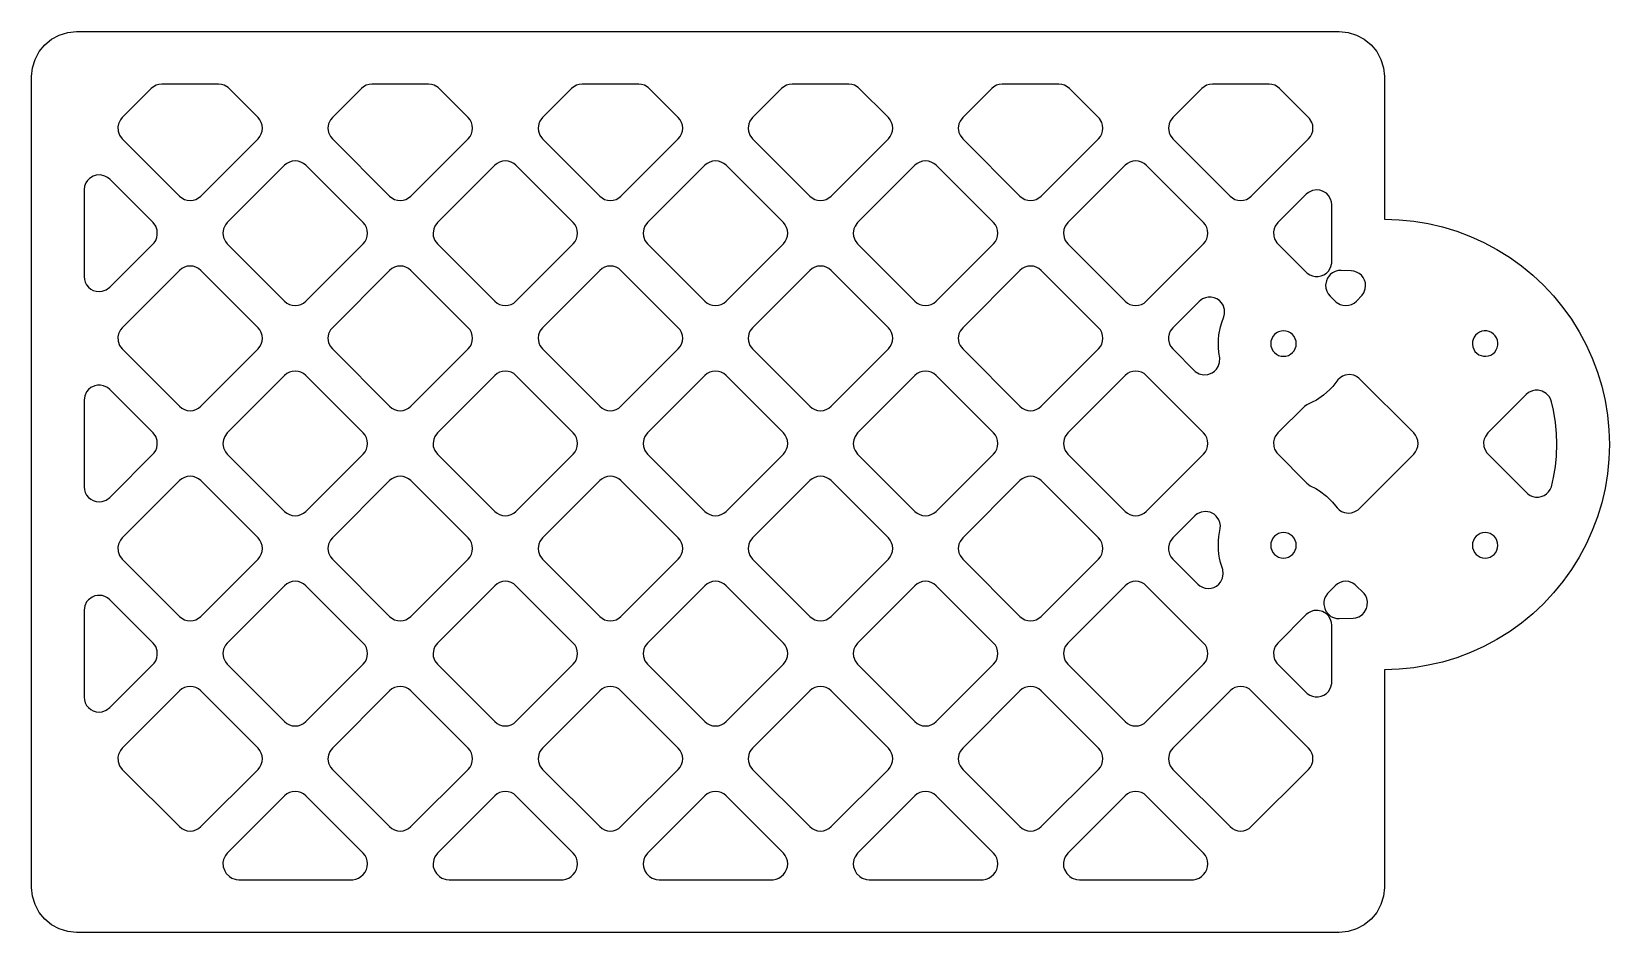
# Model space of a CAD drawing. Header units: millimetres. Extents: x 0 to 210, y 0 to 120.
import ezdxf

# ---------------------------------------------------------------- set-up
doc = ezdxf.new("R2010")
doc.units = ezdxf.units.MM
doc.layers.add('CUT', color=1, linetype='Continuous')

msp = doc.modelspace()

# ---------------------------------------------------------------- linework, layer by layer
at = {"layer": 'CUT'}
for points in [[(0, 6), (0, 114), (0.12, 115.17), (0.46, 116.3), (1.01, 117.33), (1.76, 118.24), (2.67, 118.99), (3.7, 119.54), (4.83, 119.88), (6, 120), (174.28, 120), (175.45, 119.88), (176.57, 119.54), (177.61, 118.99), (178.52, 118.24), (179.27, 117.33), (179.82, 116.3), (180.16, 115.17), (180.28, 114), (180.28, 95), (182.24, 94.94), (184.19, 94.74), (186.13, 94.42), (188.04, 93.98), (189.92, 93.41), (191.76, 92.72), (193.55, 91.91), (195.28, 90.98), (196.94, 89.94), (198.54, 88.8), (200.06, 87.56), (201.49, 86.21), (202.83, 84.78), (204.08, 83.26), (205.22, 81.67), (206.26, 80), (207.18, 78.27), (207.99, 76.48), (208.68, 74.64), (209.25, 72.76), (209.7, 70.85), (210.02, 68.92), (210.21, 66.96), (210.28, 65), (210.21, 63.04), (210.02, 61.08), (209.7, 59.15), (209.25, 57.24), (208.68, 55.36), (207.99, 53.52), (207.18, 51.73), (206.26, 50), (205.22, 48.33), (204.08, 46.74), (202.83, 45.22), (201.49, 43.79), (200.06, 42.44), (198.54, 41.2), (196.94, 40.06), (195.28, 39.02), (193.55, 38.09), (191.76, 37.28), (189.92, 36.59), (188.04, 36.02), (186.13, 35.58), (184.19, 35.26), (182.24, 35.06), (180.28, 35), (180.28, 6), (180.16, 4.83), (179.82, 3.7), (179.27, 2.67), (178.52, 1.76), (177.61, 1.01), (176.57, 0.46), (175.45, 0.12), (174.28, 0), (6, 0), (4.83, 0.12), (3.7, 0.46), (2.67, 1.01), (1.76, 1.76), (1.01, 2.67), (0.46, 3.7), (0.12, 4.83), (0, 6)], [(11.59, 107.72), (11.51, 107.33), (11.54, 106.75), (11.74, 106.19), (12.09, 105.72), (19.72, 98.09), (20.03, 97.84), (20.37, 97.65), (20.75, 97.54), (21.14, 97.5), (21.53, 97.54), (21.9, 97.65), (22.25, 97.84), (22.55, 98.09), (30.19, 105.72), (30.44, 106.03), (30.62, 106.37), (30.73, 106.75), (30.77, 107.14), (30.73, 107.53), (30.62, 107.9), (30.44, 108.25), (30.19, 108.55), (26.18, 112.55), (25.67, 112.85), (25.3, 112.96), (24.91, 113), (17.36, 113), (16.97, 112.96), (16.6, 112.85), (16.25, 112.66), (15.95, 112.41), (12.09, 108.55), (11.84, 108.25), (11.59, 107.72)], [(39.59, 107.72), (39.5, 107.14), (39.59, 106.56), (39.84, 106.03), (40.09, 105.72), (47.72, 98.09), (48.03, 97.84), (48.37, 97.65), (48.75, 97.54), (49.14, 97.5), (49.53, 97.54), (49.9, 97.65), (50.25, 97.84), (50.55, 98.09), (58.19, 105.72), (58.44, 106.03), (58.62, 106.37), (58.73, 106.75), (58.77, 107.14), (58.73, 107.53), (58.62, 107.9), (58.44, 108.25), (58.19, 108.55), (54.18, 112.55), (53.67, 112.85), (53.3, 112.96), (52.91, 113), (45.36, 113), (44.97, 112.96), (44.6, 112.85), (44.25, 112.66), (43.95, 112.41), (40.09, 108.55), (39.84, 108.25), (39.59, 107.72)], [(67.59, 107.72), (67.5, 107.14), (67.54, 106.75), (67.74, 106.19), (68.09, 105.72), (75.72, 98.09), (76.03, 97.84), (76.37, 97.65), (76.75, 97.54), (77.14, 97.5), (77.53, 97.54), (77.9, 97.65), (78.25, 97.84), (78.55, 98.09), (86.19, 105.72), (86.44, 106.03), (86.62, 106.37), (86.73, 106.75), (86.77, 107.14), (86.73, 107.53), (86.62, 107.9), (86.44, 108.25), (86.19, 108.55), (82.18, 112.55), (81.67, 112.85), (81.3, 112.96), (80.91, 113), (73.36, 113), (72.97, 112.96), (72.6, 112.85), (72.25, 112.66), (71.95, 112.41), (68.09, 108.55), (67.74, 108.08), (67.59, 107.72)], [(95.59, 107.72), (95.5, 107.14), (95.54, 106.75), (95.74, 106.19), (96.09, 105.72), (103.72, 98.09), (104.03, 97.84), (104.37, 97.65), (104.75, 97.54), (105.14, 97.5), (105.53, 97.54), (105.9, 97.65), (106.25, 97.84), (106.55, 98.09), (114.19, 105.72), (114.44, 106.03), (114.62, 106.37), (114.73, 106.75), (114.77, 107.14), (114.73, 107.53), (114.62, 107.9), (114.44, 108.25), (114.19, 108.55), (110.18, 112.55), (109.67, 112.85), (109.3, 112.96), (108.91, 113), (101.36, 113), (100.97, 112.96), (100.6, 112.85), (100.25, 112.66), (99.95, 112.41), (96.09, 108.55), (95.74, 108.08), (95.59, 107.72)], [(123.59, 107.72), (123.5, 107.14), (123.59, 106.56), (123.74, 106.19), (124.09, 105.72), (131.72, 98.09), (132.03, 97.84), (132.37, 97.65), (132.75, 97.54), (133.14, 97.5), (133.53, 97.54), (133.9, 97.65), (134.25, 97.84), (134.55, 98.09), (142.19, 105.72), (142.44, 106.03), (142.62, 106.37), (142.73, 106.75), (142.77, 107.14), (142.73, 107.53), (142.62, 107.9), (142.32, 108.41), (138.32, 112.41), (138.02, 112.66), (137.67, 112.85), (137.3, 112.96), (136.91, 113), (129.36, 113), (128.97, 112.96), (128.6, 112.85), (128.25, 112.66), (127.95, 112.41), (124.09, 108.55), (123.74, 108.08), (123.59, 107.72)], [(151.59, 107.72), (151.5, 107.14), (151.59, 106.56), (151.74, 106.19), (152.09, 105.72), (159.72, 98.09), (160.03, 97.84), (160.37, 97.65), (160.75, 97.54), (161.14, 97.5), (161.53, 97.54), (161.9, 97.65), (162.25, 97.84), (162.55, 98.09), (170.19, 105.72), (170.44, 106.03), (170.62, 106.37), (170.73, 106.75), (170.77, 107.14), (170.73, 107.53), (170.62, 107.9), (170.32, 108.41), (166.32, 112.41), (166.02, 112.66), (165.67, 112.85), (165.3, 112.96), (164.91, 113), (157.36, 113), (156.97, 112.96), (156.6, 112.85), (156.25, 112.66), (155.95, 112.41), (152.09, 108.55), (151.74, 108.08), (151.59, 107.72)], [(25.59, 93.72), (25.5, 93.14), (25.59, 92.56), (25.84, 92.03), (26.09, 91.72), (33.72, 84.09), (34.03, 83.84), (34.37, 83.65), (34.75, 83.54), (35.14, 83.5), (35.53, 83.54), (35.9, 83.65), (36.25, 83.84), (36.55, 84.09), (44.19, 91.72), (44.44, 92.03), (44.62, 92.37), (44.73, 92.75), (44.77, 93.14), (44.73, 93.53), (44.62, 93.9), (44.44, 94.25), (44.19, 94.55), (36.55, 102.19), (36.25, 102.44), (35.9, 102.62), (35.53, 102.73), (35.14, 102.77), (34.75, 102.73), (34.37, 102.62), (34.03, 102.44), (33.72, 102.19), (26.09, 94.55), (25.84, 94.25), (25.59, 93.72)], [(53.59, 93.72), (53.5, 93.14), (53.54, 92.75), (53.74, 92.19), (54.09, 91.72), (61.72, 84.09), (62.03, 83.84), (62.37, 83.65), (62.75, 83.54), (63.14, 83.5), (63.53, 83.54), (63.9, 83.65), (64.25, 83.84), (64.55, 84.09), (72.19, 91.72), (72.44, 92.03), (72.62, 92.37), (72.73, 92.75), (72.77, 93.14), (72.73, 93.53), (72.62, 93.9), (72.44, 94.25), (72.19, 94.55), (64.55, 102.19), (64.25, 102.44), (63.9, 102.62), (63.53, 102.73), (63.14, 102.77), (62.75, 102.73), (62.37, 102.62), (62.03, 102.44), (61.72, 102.19), (54.09, 94.55), (53.74, 94.08), (53.59, 93.72)], [(81.59, 93.72), (81.5, 93.14), (81.54, 92.75), (81.74, 92.19), (82.09, 91.72), (89.72, 84.09), (90.03, 83.84), (90.37, 83.65), (90.75, 83.54), (91.14, 83.5), (91.53, 83.54), (91.9, 83.65), (92.25, 83.84), (92.55, 84.09), (100.19, 91.72), (100.44, 92.03), (100.62, 92.37), (100.73, 92.75), (100.77, 93.14), (100.73, 93.53), (100.62, 93.9), (100.44, 94.25), (100.19, 94.55), (92.55, 102.19), (92.25, 102.44), (91.9, 102.62), (91.53, 102.73), (91.14, 102.77), (90.75, 102.73), (90.37, 102.62), (90.03, 102.44), (89.72, 102.19), (82.09, 94.55), (81.74, 94.08), (81.59, 93.72)], [(109.59, 93.72), (109.5, 93.14), (109.54, 92.75), (109.74, 92.19), (110.09, 91.72), (117.72, 84.09), (118.03, 83.84), (118.37, 83.65), (118.75, 83.54), (119.14, 83.5), (119.53, 83.54), (119.9, 83.65), (120.25, 83.84), (120.55, 84.09), (128.19, 91.72), (128.44, 92.03), (128.62, 92.37), (128.73, 92.75), (128.77, 93.14), (128.73, 93.53), (128.62, 93.9), (128.44, 94.25), (128.19, 94.55), (120.55, 102.19), (120.25, 102.44), (119.9, 102.62), (119.53, 102.73), (119.14, 102.77), (118.75, 102.73), (118.37, 102.62), (118.03, 102.44), (117.72, 102.19), (110.09, 94.55), (109.74, 94.08), (109.59, 93.72)], [(137.56, 93.62), (137.5, 93.14), (137.59, 92.56), (137.74, 92.19), (138.09, 91.72), (145.72, 84.09), (146.03, 83.84), (146.37, 83.65), (146.75, 83.54), (147.14, 83.5), (147.53, 83.54), (147.9, 83.65), (148.25, 83.84), (148.55, 84.09), (156.19, 91.72), (156.44, 92.03), (156.62, 92.37), (156.73, 92.75), (156.77, 93.14), (156.73, 93.53), (156.62, 93.9), (156.44, 94.25), (156.19, 94.55), (148.55, 102.19), (148.25, 102.44), (147.9, 102.62), (147.53, 102.73), (147.14, 102.77), (146.75, 102.73), (146.37, 102.62), (146.03, 102.44), (145.72, 102.19), (138.09, 94.55), (137.74, 94.08), (137.56, 93.62)], [(7.06, 99.39), (7, 98.91), (7, 87.36), (7.04, 86.97), (7.15, 86.6), (7.34, 86.25), (7.59, 85.95), (7.89, 85.7), (8.23, 85.52), (8.61, 85.4), (9, 85.36), (9.39, 85.4), (9.94, 85.6), (10.41, 85.95), (16.32, 91.87), (16.54, 92.19), (16.69, 92.56), (16.76, 92.94), (16.73, 93.53), (16.54, 94.08), (16.19, 94.55), (10.41, 100.32), (10.11, 100.57), (9.77, 100.76), (9.2, 100.9), (8.61, 100.87), (8.23, 100.76), (7.73, 100.45), (7.45, 100.18), (7.24, 99.85), (7.06, 99.39)], [(165.59, 93.72), (165.51, 93.33), (165.54, 92.75), (165.65, 92.37), (165.95, 91.87), (170.01, 87.81), (170.33, 87.6), (170.7, 87.45), (171.08, 87.37), (171.47, 87.37), (171.86, 87.45), (172.22, 87.6), (172.55, 87.81), (172.82, 88.09), (173.12, 88.59), (173.27, 89.16), (173.28, 96.91), (173.24, 97.3), (173.12, 97.68), (172.82, 98.18), (172.55, 98.46), (172.04, 98.76), (171.67, 98.87), (171.28, 98.91), (170.7, 98.83), (170.17, 98.58), (169.86, 98.33), (166.09, 94.55), (165.74, 94.08), (165.59, 93.72)], [(11.59, 79.72), (11.51, 79.33), (11.54, 78.75), (11.74, 78.19), (12.09, 77.72), (19.72, 70.09), (20.03, 69.84), (20.37, 69.65), (20.75, 69.54), (21.14, 69.5), (21.53, 69.54), (21.9, 69.65), (22.25, 69.84), (22.55, 70.09), (30.19, 77.72), (30.44, 78.03), (30.62, 78.37), (30.73, 78.75), (30.77, 79.14), (30.73, 79.53), (30.62, 79.9), (30.44, 80.25), (30.19, 80.55), (22.55, 88.19), (22.25, 88.44), (21.9, 88.62), (21.53, 88.73), (21.14, 88.77), (20.75, 88.73), (20.37, 88.62), (20.03, 88.44), (19.72, 88.19), (12.09, 80.55), (11.84, 80.25), (11.59, 79.72)], [(39.59, 79.72), (39.5, 79.14), (39.59, 78.56), (39.84, 78.03), (40.09, 77.72), (47.72, 70.09), (48.03, 69.84), (48.37, 69.65), (48.75, 69.54), (49.14, 69.5), (49.53, 69.54), (49.9, 69.65), (50.25, 69.84), (50.55, 70.09), (58.19, 77.72), (58.44, 78.03), (58.62, 78.37), (58.73, 78.75), (58.77, 79.14), (58.73, 79.53), (58.62, 79.9), (58.44, 80.25), (58.19, 80.55), (50.55, 88.19), (50.25, 88.44), (49.9, 88.62), (49.53, 88.73), (49.14, 88.77), (48.75, 88.73), (48.37, 88.62), (48.03, 88.44), (47.72, 88.19), (40.09, 80.55), (39.84, 80.25), (39.59, 79.72)], [(67.56, 79.62), (67.5, 79.14), (67.59, 78.56), (67.74, 78.19), (68.09, 77.72), (75.72, 70.09), (76.03, 69.84), (76.37, 69.65), (76.75, 69.54), (77.14, 69.5), (77.53, 69.54), (77.9, 69.65), (78.25, 69.84), (78.55, 70.09), (86.19, 77.72), (86.44, 78.03), (86.62, 78.37), (86.73, 78.75), (86.77, 79.14), (86.73, 79.53), (86.62, 79.9), (86.44, 80.25), (86.19, 80.55), (78.55, 88.19), (78.25, 88.44), (77.9, 88.62), (77.53, 88.73), (77.14, 88.77), (76.75, 88.73), (76.37, 88.62), (76.03, 88.44), (75.72, 88.19), (68.09, 80.55), (67.74, 80.08), (67.56, 79.62)], [(95.59, 79.72), (95.5, 79.14), (95.54, 78.75), (95.74, 78.19), (96.09, 77.72), (103.72, 70.09), (104.03, 69.84), (104.37, 69.65), (104.75, 69.54), (105.14, 69.5), (105.53, 69.54), (105.9, 69.65), (106.25, 69.84), (106.55, 70.09), (114.19, 77.72), (114.44, 78.03), (114.62, 78.37), (114.73, 78.75), (114.77, 79.14), (114.73, 79.53), (114.62, 79.9), (114.44, 80.25), (114.19, 80.55), (106.55, 88.19), (106.25, 88.44), (105.9, 88.62), (105.53, 88.73), (105.14, 88.77), (104.75, 88.73), (104.37, 88.62), (104.03, 88.44), (103.72, 88.19), (96.09, 80.55), (95.74, 80.08), (95.59, 79.72)], [(123.59, 79.72), (123.5, 79.14), (123.59, 78.56), (123.74, 78.19), (124.09, 77.72), (131.72, 70.09), (132.03, 69.84), (132.37, 69.65), (132.75, 69.54), (133.14, 69.5), (133.53, 69.54), (133.9, 69.65), (134.25, 69.84), (134.55, 70.09), (142.19, 77.72), (142.44, 78.03), (142.62, 78.37), (142.73, 78.75), (142.77, 79.14), (142.73, 79.53), (142.62, 79.9), (142.44, 80.25), (142.19, 80.55), (134.55, 88.19), (134.25, 88.44), (133.9, 88.62), (133.53, 88.73), (133.14, 88.77), (132.75, 88.73), (132.37, 88.62), (132.03, 88.44), (131.72, 88.19), (124.09, 80.55), (123.74, 80.08), (123.59, 79.72)], [(172.55, 86.8), (172.45, 86.21), (172.49, 85.81), (172.6, 85.43), (172.78, 85.08), (173.04, 84.77), (173.87, 83.95), (174.37, 83.65), (174.75, 83.54), (175.14, 83.5), (175.53, 83.54), (175.9, 83.65), (176.25, 83.84), (176.55, 84.09), (177.32, 84.87), (177.54, 85.19), (177.74, 85.74), (177.78, 86.12), (177.75, 86.51), (177.64, 86.88), (177.46, 87.22), (177.22, 87.53), (176.93, 87.78), (176.59, 87.97), (176.23, 88.09), (175.84, 88.14), (174.52, 88.18), (174.12, 88.16), (173.74, 88.05), (173.38, 87.88), (173.07, 87.63), (172.7, 87.16), (172.55, 86.8)], [(151.59, 79.72), (151.51, 79.33), (151.51, 78.94), (151.65, 78.37), (151.84, 78.03), (152.09, 77.72), (155.09, 74.73), (155.6, 74.43), (156.18, 74.29), (156.77, 74.32), (157.33, 74.53), (157.66, 74.76), (157.93, 75.04), (158.14, 75.38), (158.33, 75.94), (158.34, 76.54), (158.22, 77.27), (158.16, 77.9), (158.16, 78.97), (158.22, 79.6), (158.43, 80.66), (158.61, 81.26), (158.89, 81.99), (158.98, 82.38), (158.97, 82.97), (158.78, 83.54), (158.57, 83.87), (158.29, 84.16), (157.97, 84.38), (157.6, 84.54), (157.21, 84.62), (156.82, 84.63), (156.43, 84.55), (156.06, 84.4), (155.58, 84.05), (152.09, 80.55), (151.74, 80.08), (151.59, 79.72)], [(165.17, 78.77), (165.14, 78.44), (165.17, 78.1), (165.27, 77.78), (165.43, 77.49), (165.64, 77.23), (165.9, 77.02), (166.19, 76.86), (166.51, 76.77), (166.84, 76.74), (167.17, 76.77), (167.49, 76.86), (167.79, 77.02), (168.04, 77.23), (168.26, 77.49), (168.41, 77.78), (168.51, 78.1), (168.54, 78.44), (168.51, 78.77), (168.41, 79.09), (168.26, 79.38), (168.04, 79.64), (167.79, 79.85), (167.49, 80.01), (167.17, 80.1), (166.84, 80.14), (166.51, 80.1), (166.19, 80.01), (165.9, 79.85), (165.64, 79.64), (165.43, 79.38), (165.27, 79.09), (165.17, 78.77)], [(192.04, 78.71), (192.02, 78.32), (192.07, 78), (192.19, 77.68), (192.36, 77.4), (192.59, 77.16), (192.86, 76.96), (193.17, 76.83), (193.49, 76.75), (193.82, 76.74), (194.15, 76.79), (194.46, 76.91), (194.75, 77.09), (194.99, 77.31), (195.18, 77.59), (195.32, 77.89), (195.4, 78.21), (195.41, 78.55), (195.35, 78.88), (195.24, 79.19), (195.06, 79.47), (194.83, 79.71), (194.56, 79.91), (194.26, 80.04), (193.93, 80.12), (193.6, 80.13), (193.27, 80.08), (192.96, 79.96), (192.68, 79.78), (192.43, 79.56), (192.24, 79.29), (192.1, 78.98), (192.04, 78.71)], [(25.56, 65.62), (25.5, 65.14), (25.59, 64.56), (25.84, 64.03), (26.09, 63.72), (33.72, 56.09), (34.03, 55.84), (34.37, 55.65), (34.75, 55.54), (35.14, 55.5), (35.53, 55.54), (35.9, 55.65), (36.25, 55.84), (36.55, 56.09), (44.19, 63.72), (44.44, 64.03), (44.62, 64.37), (44.73, 64.75), (44.77, 65.14), (44.73, 65.53), (44.62, 65.9), (44.44, 66.25), (44.19, 66.55), (36.55, 74.19), (36.25, 74.44), (35.9, 74.62), (35.53, 74.73), (35.14, 74.77), (34.75, 74.73), (34.37, 74.62), (34.03, 74.44), (33.72, 74.19), (26.09, 66.55), (25.74, 66.08), (25.56, 65.62)], [(53.59, 65.72), (53.5, 65.14), (53.54, 64.75), (53.74, 64.19), (54.09, 63.72), (61.72, 56.09), (62.03, 55.84), (62.37, 55.65), (62.75, 55.54), (63.14, 55.5), (63.53, 55.54), (63.9, 55.65), (64.25, 55.84), (64.55, 56.09), (72.19, 63.72), (72.44, 64.03), (72.62, 64.37), (72.73, 64.75), (72.77, 65.14), (72.73, 65.53), (72.62, 65.9), (72.44, 66.25), (72.19, 66.55), (64.55, 74.19), (64.25, 74.44), (63.9, 74.62), (63.53, 74.73), (63.14, 74.77), (62.75, 74.73), (62.37, 74.62), (62.03, 74.44), (61.72, 74.19), (54.09, 66.55), (53.74, 66.08), (53.59, 65.72)], [(81.59, 65.72), (81.5, 65.14), (81.54, 64.75), (81.74, 64.19), (82.09, 63.72), (89.72, 56.09), (90.03, 55.84), (90.37, 55.65), (90.75, 55.54), (91.14, 55.5), (91.53, 55.54), (91.9, 55.65), (92.25, 55.84), (92.55, 56.09), (100.19, 63.72), (100.44, 64.03), (100.62, 64.37), (100.73, 64.75), (100.77, 65.14), (100.73, 65.53), (100.62, 65.9), (100.44, 66.25), (100.19, 66.55), (92.55, 74.19), (92.25, 74.44), (91.9, 74.62), (91.53, 74.73), (91.14, 74.77), (90.75, 74.73), (90.37, 74.62), (90.03, 74.44), (89.72, 74.19), (82.09, 66.55), (81.74, 66.08), (81.59, 65.72)], [(109.56, 65.62), (109.5, 65.14), (109.59, 64.56), (109.74, 64.19), (110.09, 63.72), (117.72, 56.09), (118.03, 55.84), (118.37, 55.65), (118.75, 55.54), (119.14, 55.5), (119.53, 55.54), (119.9, 55.65), (120.25, 55.84), (120.55, 56.09), (128.19, 63.72), (128.44, 64.03), (128.62, 64.37), (128.73, 64.75), (128.77, 65.14), (128.73, 65.53), (128.62, 65.9), (128.44, 66.25), (128.19, 66.55), (120.55, 74.19), (120.25, 74.44), (119.9, 74.62), (119.53, 74.73), (119.14, 74.77), (118.75, 74.73), (118.37, 74.62), (118.03, 74.44), (117.72, 74.19), (110.09, 66.55), (109.74, 66.08), (109.56, 65.62)], [(137.59, 65.72), (137.5, 65.14), (137.59, 64.56), (137.74, 64.19), (138.09, 63.72), (145.72, 56.09), (146.03, 55.84), (146.37, 55.65), (146.75, 55.54), (147.14, 55.5), (147.53, 55.54), (147.9, 55.65), (148.25, 55.84), (148.55, 56.09), (156.19, 63.72), (156.44, 64.03), (156.62, 64.37), (156.73, 64.75), (156.77, 65.14), (156.73, 65.53), (156.62, 65.9), (156.44, 66.25), (156.19, 66.55), (148.55, 74.19), (148.25, 74.44), (147.9, 74.62), (147.53, 74.73), (147.14, 74.77), (146.75, 74.73), (146.37, 74.62), (146.03, 74.44), (145.72, 74.19), (138.09, 66.55), (137.74, 66.08), (137.59, 65.72)], [(165.59, 65.72), (165.51, 65.33), (165.54, 64.75), (165.65, 64.37), (165.95, 63.87), (169.97, 59.84), (170.4, 59.51), (171.16, 59.12), (171.65, 58.82), (172.56, 58.13), (173.36, 57.33), (173.99, 56.54), (174.27, 56.28), (174.59, 56.07), (174.95, 55.93), (175.52, 55.86), (175.91, 55.9), (176.27, 56.02), (176.77, 56.31), (184.19, 63.72), (184.44, 64.03), (184.62, 64.37), (184.73, 64.75), (184.77, 65.14), (184.73, 65.53), (184.62, 65.9), (184.44, 66.25), (184.19, 66.55), (176.88, 73.84), (176.56, 74.06), (176.21, 74.21), (175.64, 74.3), (175.07, 74.23), (174.71, 74.09), (174.38, 73.88), (174.1, 73.62), (173.41, 72.72), (173.02, 72.3), (172.17, 71.55), (171.22, 70.91), (170.66, 70.62), (169.95, 70.29), (169.62, 70.07), (166.09, 66.55), (165.74, 66.08), (165.59, 65.72)], [(7.09, 71.49), (7, 70.91), (7, 59.36), (7.04, 58.97), (7.15, 58.6), (7.34, 58.25), (7.59, 57.95), (7.89, 57.7), (8.23, 57.52), (8.61, 57.4), (9, 57.36), (9.39, 57.4), (9.94, 57.6), (10.41, 57.95), (16.32, 63.87), (16.54, 64.19), (16.69, 64.56), (16.76, 64.94), (16.73, 65.53), (16.54, 66.08), (16.19, 66.55), (10.41, 72.32), (10.11, 72.57), (9.58, 72.82), (9.2, 72.9), (8.8, 72.9), (8.42, 72.82), (7.89, 72.57), (7.59, 72.32), (7.34, 72.02), (7.09, 71.49)], [(193.59, 65.72), (193.51, 65.33), (193.54, 64.75), (193.65, 64.37), (193.95, 63.87), (199.38, 58.44), (199.7, 58.22), (200.06, 58.07), (200.44, 57.99), (200.82, 57.99), (201.2, 58.06), (201.56, 58.2), (201.89, 58.41), (202.17, 58.68), (202.39, 58.99), (202.55, 59.34), (202.84, 60.58), (203.08, 62.06), (203.22, 63.43), (203.27, 65.07), (203.23, 66.44), (203.08, 67.94), (202.82, 69.55), (202.55, 70.69), (202.43, 71.06), (202.23, 71.39), (201.84, 71.81), (201.33, 72.1), (200.77, 72.23), (200.39, 72.23), (200.01, 72.15), (199.49, 71.9), (199.19, 71.65), (194.09, 66.55), (193.74, 66.08), (193.59, 65.72)], [(11.59, 51.72), (11.51, 51.33), (11.54, 50.75), (11.74, 50.19), (12.09, 49.72), (19.72, 42.09), (20.03, 41.84), (20.37, 41.65), (20.75, 41.54), (21.14, 41.5), (21.53, 41.54), (21.9, 41.65), (22.25, 41.84), (22.55, 42.09), (30.19, 49.72), (30.44, 50.03), (30.62, 50.37), (30.73, 50.75), (30.77, 51.14), (30.73, 51.53), (30.62, 51.9), (30.44, 52.25), (30.19, 52.55), (22.55, 60.19), (22.25, 60.44), (21.9, 60.62), (21.53, 60.73), (21.14, 60.77), (20.75, 60.73), (20.37, 60.62), (20.03, 60.44), (19.72, 60.19), (12.09, 52.55), (11.84, 52.25), (11.59, 51.72)], [(39.59, 51.72), (39.5, 51.14), (39.59, 50.56), (39.84, 50.03), (40.09, 49.72), (47.72, 42.09), (48.03, 41.84), (48.37, 41.65), (48.75, 41.54), (49.14, 41.5), (49.53, 41.54), (49.9, 41.65), (50.25, 41.84), (50.55, 42.09), (58.19, 49.72), (58.44, 50.03), (58.62, 50.37), (58.73, 50.75), (58.77, 51.14), (58.73, 51.53), (58.62, 51.9), (58.44, 52.25), (58.19, 52.55), (50.55, 60.19), (50.25, 60.44), (49.9, 60.62), (49.53, 60.73), (49.14, 60.77), (48.75, 60.73), (48.37, 60.62), (48.03, 60.44), (47.72, 60.19), (40.09, 52.55), (39.84, 52.25), (39.59, 51.72)], [(67.59, 51.72), (67.5, 51.14), (67.54, 50.75), (67.74, 50.19), (68.09, 49.72), (75.72, 42.09), (76.03, 41.84), (76.37, 41.65), (76.75, 41.54), (77.14, 41.5), (77.53, 41.54), (77.9, 41.65), (78.25, 41.84), (78.55, 42.09), (86.19, 49.72), (86.44, 50.03), (86.62, 50.37), (86.73, 50.75), (86.77, 51.14), (86.73, 51.53), (86.62, 51.9), (86.44, 52.25), (86.19, 52.55), (78.55, 60.19), (78.25, 60.44), (77.9, 60.62), (77.53, 60.73), (77.14, 60.77), (76.75, 60.73), (76.37, 60.62), (76.03, 60.44), (75.72, 60.19), (68.09, 52.55), (67.74, 52.08), (67.59, 51.72)], [(95.59, 51.72), (95.5, 51.14), (95.54, 50.75), (95.74, 50.19), (96.09, 49.72), (103.72, 42.09), (104.03, 41.84), (104.37, 41.65), (104.75, 41.54), (105.14, 41.5), (105.53, 41.54), (105.9, 41.65), (106.25, 41.84), (106.55, 42.09), (114.19, 49.72), (114.44, 50.03), (114.62, 50.37), (114.73, 50.75), (114.77, 51.14), (114.73, 51.53), (114.62, 51.9), (114.44, 52.25), (114.19, 52.55), (106.55, 60.19), (106.25, 60.44), (105.9, 60.62), (105.53, 60.73), (105.14, 60.77), (104.75, 60.73), (104.37, 60.62), (104.03, 60.44), (103.72, 60.19), (96.09, 52.55), (95.74, 52.08), (95.59, 51.72)], [(123.59, 51.72), (123.5, 51.14), (123.59, 50.56), (123.74, 50.19), (124.09, 49.72), (131.72, 42.09), (132.03, 41.84), (132.37, 41.65), (132.75, 41.54), (133.14, 41.5), (133.53, 41.54), (133.9, 41.65), (134.25, 41.84), (134.55, 42.09), (142.19, 49.72), (142.44, 50.03), (142.62, 50.37), (142.73, 50.75), (142.77, 51.14), (142.73, 51.53), (142.62, 51.9), (142.44, 52.25), (142.19, 52.55), (134.55, 60.19), (134.25, 60.44), (133.9, 60.62), (133.53, 60.73), (133.14, 60.77), (132.75, 60.73), (132.37, 60.62), (132.03, 60.44), (131.72, 60.19), (124.09, 52.55), (123.74, 52.08), (123.59, 51.72)], [(151.59, 51.72), (151.51, 51.33), (151.51, 50.94), (151.65, 50.37), (151.84, 50.03), (152.09, 49.72), (155.41, 46.4), (155.71, 46.16), (156.05, 45.97), (156.42, 45.86), (156.8, 45.82), (157.19, 45.85), (157.56, 45.96), (157.9, 46.14), (158.21, 46.38), (158.46, 46.67), (158.72, 47.19), (158.82, 47.76), (158.75, 48.34), (158.44, 49.28), (158.31, 49.84), (158.22, 50.4), (158.16, 51.03), (158.16, 52.17), (158.22, 52.73), (158.42, 53.82), (158.44, 54.22), (158.37, 54.61), (158.23, 54.98), (157.88, 55.46), (157.58, 55.72), (157.05, 55.98), (156.46, 56.08), (155.87, 55.99), (155.33, 55.74), (155.03, 55.49), (152.09, 52.55), (151.74, 52.08), (151.59, 51.72)], [(165.17, 51.9), (165.14, 51.56), (165.17, 51.23), (165.27, 50.91), (165.43, 50.62), (165.64, 50.36), (165.9, 50.15), (166.19, 49.99), (166.51, 49.9), (166.84, 49.86), (167.17, 49.9), (167.49, 49.99), (167.79, 50.15), (168.04, 50.36), (168.26, 50.62), (168.41, 50.91), (168.51, 51.23), (168.54, 51.56), (168.51, 51.9), (168.41, 52.22), (168.26, 52.51), (168.04, 52.77), (167.79, 52.98), (167.49, 53.14), (167.17, 53.23), (166.84, 53.26), (166.51, 53.23), (166.19, 53.14), (165.9, 52.98), (165.64, 52.77), (165.43, 52.51), (165.27, 52.22), (165.17, 51.9)], [(192.04, 51.9), (192.01, 51.56), (192.04, 51.23), (192.14, 50.91), (192.3, 50.62), (192.51, 50.36), (192.77, 50.15), (193.06, 49.99), (193.38, 49.9), (193.71, 49.86), (194.04, 49.9), (194.36, 49.99), (194.66, 50.15), (194.91, 50.36), (195.13, 50.62), (195.28, 50.91), (195.38, 51.23), (195.41, 51.56), (195.38, 51.9), (195.28, 52.22), (195.13, 52.51), (194.91, 52.77), (194.66, 52.98), (194.36, 53.14), (194.04, 53.23), (193.71, 53.26), (193.38, 53.23), (193.06, 53.14), (192.77, 52.98), (192.51, 52.77), (192.3, 52.51), (192.14, 52.22), (192.04, 51.9)], [(25.59, 37.72), (25.5, 37.14), (25.59, 36.56), (25.84, 36.03), (26.09, 35.72), (33.72, 28.09), (34.03, 27.84), (34.37, 27.65), (34.75, 27.54), (35.14, 27.5), (35.53, 27.54), (35.9, 27.65), (36.25, 27.84), (36.55, 28.09), (44.19, 35.72), (44.44, 36.03), (44.62, 36.37), (44.73, 36.75), (44.77, 37.14), (44.73, 37.53), (44.62, 37.9), (44.44, 38.25), (44.19, 38.55), (36.55, 46.19), (36.25, 46.44), (35.9, 46.62), (35.53, 46.73), (35.14, 46.77), (34.75, 46.73), (34.37, 46.62), (34.03, 46.44), (33.72, 46.19), (26.09, 38.55), (25.84, 38.25), (25.59, 37.72)], [(53.59, 37.72), (53.5, 37.14), (53.54, 36.75), (53.74, 36.19), (54.09, 35.72), (61.72, 28.09), (62.03, 27.84), (62.37, 27.65), (62.75, 27.54), (63.14, 27.5), (63.53, 27.54), (63.9, 27.65), (64.25, 27.84), (64.55, 28.09), (72.19, 35.72), (72.44, 36.03), (72.62, 36.37), (72.73, 36.75), (72.77, 37.14), (72.73, 37.53), (72.62, 37.9), (72.44, 38.25), (72.19, 38.55), (64.55, 46.19), (64.25, 46.44), (63.9, 46.62), (63.53, 46.73), (63.14, 46.77), (62.75, 46.73), (62.37, 46.62), (62.03, 46.44), (61.72, 46.19), (54.09, 38.55), (53.74, 38.08), (53.59, 37.72)], [(81.59, 37.72), (81.5, 37.14), (81.54, 36.75), (81.74, 36.19), (82.09, 35.72), (89.72, 28.09), (90.03, 27.84), (90.37, 27.65), (90.75, 27.54), (91.14, 27.5), (91.53, 27.54), (91.9, 27.65), (92.25, 27.84), (92.55, 28.09), (100.19, 35.72), (100.44, 36.03), (100.62, 36.37), (100.73, 36.75), (100.77, 37.14), (100.73, 37.53), (100.62, 37.9), (100.44, 38.25), (100.19, 38.55), (92.55, 46.19), (92.25, 46.44), (91.9, 46.62), (91.53, 46.73), (91.14, 46.77), (90.75, 46.73), (90.37, 46.62), (90.03, 46.44), (89.72, 46.19), (82.09, 38.55), (81.74, 38.08), (81.59, 37.72)], [(109.59, 37.72), (109.5, 37.14), (109.54, 36.75), (109.74, 36.19), (110.09, 35.72), (117.72, 28.09), (118.03, 27.84), (118.37, 27.65), (118.75, 27.54), (119.14, 27.5), (119.53, 27.54), (119.9, 27.65), (120.25, 27.84), (120.55, 28.09), (128.19, 35.72), (128.44, 36.03), (128.62, 36.37), (128.73, 36.75), (128.77, 37.14), (128.73, 37.53), (128.62, 37.9), (128.44, 38.25), (128.19, 38.55), (120.55, 46.19), (120.25, 46.44), (119.9, 46.62), (119.53, 46.73), (119.14, 46.77), (118.75, 46.73), (118.37, 46.62), (118.03, 46.44), (117.72, 46.19), (110.09, 38.55), (109.74, 38.08), (109.59, 37.72)], [(137.59, 37.72), (137.5, 37.14), (137.59, 36.56), (137.74, 36.19), (138.09, 35.72), (145.72, 28.09), (146.03, 27.84), (146.37, 27.65), (146.75, 27.54), (147.14, 27.5), (147.53, 27.54), (147.9, 27.65), (148.25, 27.84), (148.55, 28.09), (156.19, 35.72), (156.44, 36.03), (156.62, 36.37), (156.73, 36.75), (156.77, 37.14), (156.73, 37.53), (156.62, 37.9), (156.44, 38.25), (156.19, 38.55), (148.55, 46.19), (148.25, 46.44), (147.9, 46.62), (147.53, 46.73), (147.14, 46.77), (146.75, 46.73), (146.37, 46.62), (146.03, 46.44), (145.72, 46.19), (138.09, 38.55), (137.74, 38.08), (137.59, 37.72)], [(172.32, 44.46), (172.23, 44.09), (172.21, 43.7), (172.33, 43.13), (172.49, 42.78), (172.86, 42.33), (173.17, 42.1), (173.51, 41.93), (173.89, 41.83), (174.27, 41.81), (176.11, 41.87), (176.49, 41.92), (176.86, 42.04), (177.35, 42.35), (177.61, 42.63), (177.9, 43.13), (178.01, 43.5), (178.03, 44.08), (177.95, 44.46), (177.8, 44.82), (177.59, 45.14), (176.41, 46.32), (176.08, 46.54), (175.53, 46.73), (175.14, 46.77), (174.75, 46.73), (174.37, 46.62), (174.03, 46.44), (173.72, 46.19), (172.71, 45.13), (172.48, 44.81), (172.32, 44.46)], [(7.09, 43.49), (7, 42.91), (7, 31.36), (7.04, 30.97), (7.15, 30.6), (7.34, 30.25), (7.59, 29.95), (7.89, 29.7), (8.23, 29.52), (8.61, 29.4), (9, 29.36), (9.39, 29.4), (9.94, 29.6), (10.41, 29.95), (16.32, 35.87), (16.54, 36.19), (16.69, 36.56), (16.76, 36.94), (16.73, 37.53), (16.54, 38.08), (16.19, 38.55), (10.41, 44.32), (10.11, 44.57), (9.77, 44.76), (9.39, 44.87), (8.8, 44.9), (8.42, 44.82), (8.06, 44.67), (7.59, 44.32), (7.34, 44.02), (7.09, 43.49)], [(165.59, 37.72), (165.51, 37.33), (165.54, 36.75), (165.65, 36.37), (165.95, 35.87), (170.01, 31.81), (170.33, 31.6), (170.7, 31.45), (171.08, 31.37), (171.47, 31.37), (171.86, 31.45), (172.22, 31.6), (172.55, 31.81), (172.82, 32.09), (173.12, 32.59), (173.27, 33.16), (173.28, 40.91), (173.24, 41.3), (173.12, 41.68), (172.82, 42.18), (172.55, 42.46), (172.04, 42.76), (171.47, 42.9), (170.89, 42.87), (170.51, 42.76), (170.17, 42.58), (169.86, 42.33), (166.09, 38.55), (165.74, 38.08), (165.59, 37.72)], [(11.59, 23.72), (11.51, 23.33), (11.54, 22.75), (11.74, 22.19), (12.09, 21.72), (19.72, 14.09), (20.03, 13.84), (20.37, 13.65), (20.75, 13.54), (21.14, 13.5), (21.53, 13.54), (21.9, 13.65), (22.25, 13.84), (22.55, 14.09), (30.19, 21.72), (30.44, 22.03), (30.62, 22.37), (30.73, 22.75), (30.77, 23.14), (30.73, 23.53), (30.62, 23.9), (30.44, 24.25), (30.19, 24.55), (22.55, 32.19), (22.25, 32.44), (21.9, 32.62), (21.53, 32.73), (21.14, 32.77), (20.75, 32.73), (20.37, 32.62), (20.03, 32.44), (19.72, 32.19), (12.09, 24.55), (11.84, 24.25), (11.59, 23.72)], [(39.56, 23.62), (39.5, 23.14), (39.59, 22.56), (39.84, 22.03), (40.09, 21.72), (47.72, 14.09), (48.03, 13.84), (48.37, 13.65), (48.75, 13.54), (49.14, 13.5), (49.53, 13.54), (49.9, 13.65), (50.25, 13.84), (50.55, 14.09), (58.19, 21.72), (58.44, 22.03), (58.62, 22.37), (58.73, 22.75), (58.77, 23.14), (58.73, 23.53), (58.62, 23.9), (58.44, 24.25), (58.19, 24.55), (50.55, 32.19), (50.25, 32.44), (49.9, 32.62), (49.53, 32.73), (49.14, 32.77), (48.75, 32.73), (48.37, 32.62), (48.03, 32.44), (47.72, 32.19), (40.09, 24.55), (39.74, 24.08), (39.56, 23.62)], [(67.59, 23.72), (67.5, 23.14), (67.54, 22.75), (67.74, 22.19), (68.09, 21.72), (75.72, 14.09), (76.03, 13.84), (76.37, 13.65), (76.75, 13.54), (77.14, 13.5), (77.53, 13.54), (77.9, 13.65), (78.25, 13.84), (78.55, 14.09), (86.19, 21.72), (86.44, 22.03), (86.62, 22.37), (86.73, 22.75), (86.77, 23.14), (86.73, 23.53), (86.62, 23.9), (86.44, 24.25), (86.19, 24.55), (78.55, 32.19), (78.25, 32.44), (77.9, 32.62), (77.53, 32.73), (77.14, 32.77), (76.75, 32.73), (76.37, 32.62), (76.03, 32.44), (75.72, 32.19), (68.09, 24.55), (67.74, 24.08), (67.59, 23.72)], [(95.59, 23.72), (95.5, 23.14), (95.54, 22.75), (95.74, 22.19), (96.09, 21.72), (103.72, 14.09), (104.03, 13.84), (104.37, 13.65), (104.75, 13.54), (105.14, 13.5), (105.53, 13.54), (105.9, 13.65), (106.25, 13.84), (106.55, 14.09), (114.19, 21.72), (114.44, 22.03), (114.62, 22.37), (114.73, 22.75), (114.77, 23.14), (114.73, 23.53), (114.62, 23.9), (114.44, 24.25), (114.19, 24.55), (106.55, 32.19), (106.25, 32.44), (105.9, 32.62), (105.53, 32.73), (105.14, 32.77), (104.75, 32.73), (104.37, 32.62), (104.03, 32.44), (103.72, 32.19), (96.09, 24.55), (95.74, 24.08), (95.59, 23.72)], [(123.59, 23.72), (123.5, 23.14), (123.59, 22.56), (123.74, 22.19), (124.09, 21.72), (131.72, 14.09), (132.03, 13.84), (132.37, 13.65), (132.75, 13.54), (133.14, 13.5), (133.53, 13.54), (133.9, 13.65), (134.25, 13.84), (134.55, 14.09), (142.19, 21.72), (142.44, 22.03), (142.62, 22.37), (142.73, 22.75), (142.77, 23.14), (142.73, 23.53), (142.62, 23.9), (142.44, 24.25), (142.19, 24.55), (134.55, 32.19), (134.25, 32.44), (133.9, 32.62), (133.53, 32.73), (133.14, 32.77), (132.75, 32.73), (132.37, 32.62), (132.03, 32.44), (131.72, 32.19), (124.09, 24.55), (123.74, 24.08), (123.59, 23.72)], [(151.59, 23.72), (151.5, 23.14), (151.59, 22.56), (151.74, 22.19), (152.09, 21.72), (159.72, 14.09), (160.03, 13.84), (160.37, 13.65), (160.75, 13.54), (161.14, 13.5), (161.53, 13.54), (161.9, 13.65), (162.25, 13.84), (162.55, 14.09), (170.19, 21.72), (170.44, 22.03), (170.62, 22.37), (170.73, 22.75), (170.77, 23.14), (170.73, 23.53), (170.62, 23.9), (170.44, 24.25), (170.19, 24.55), (162.55, 32.19), (162.25, 32.44), (161.9, 32.62), (161.53, 32.73), (161.14, 32.77), (160.75, 32.73), (160.37, 32.62), (160.03, 32.44), (159.72, 32.19), (152.09, 24.55), (151.74, 24.08), (151.59, 23.72)], [(25.59, 9.72), (25.51, 9.33), (25.54, 8.75), (25.74, 8.19), (25.95, 7.87), (26.37, 7.45), (26.69, 7.24), (27.25, 7.04), (27.64, 7), (42.83, 7.01), (43.22, 7.09), (43.58, 7.24), (43.9, 7.45), (44.19, 7.72), (44.44, 8.03), (44.62, 8.37), (44.73, 8.75), (44.77, 9.14), (44.73, 9.53), (44.62, 9.9), (44.44, 10.25), (44.19, 10.55), (36.55, 18.19), (36.25, 18.44), (35.9, 18.62), (35.53, 18.73), (35.14, 18.77), (34.75, 18.73), (34.37, 18.62), (34.03, 18.44), (33.72, 18.19), (26.09, 10.55), (25.84, 10.25), (25.59, 9.72)], [(53.59, 9.72), (53.5, 9.14), (53.54, 8.75), (53.74, 8.19), (53.95, 7.87), (54.37, 7.45), (54.69, 7.24), (55.25, 7.04), (55.64, 7), (70.83, 7.01), (71.22, 7.09), (71.58, 7.24), (71.9, 7.45), (72.19, 7.72), (72.44, 8.03), (72.62, 8.37), (72.73, 8.75), (72.77, 9.14), (72.73, 9.53), (72.62, 9.9), (72.44, 10.25), (72.19, 10.55), (64.55, 18.19), (64.25, 18.44), (63.9, 18.62), (63.53, 18.73), (63.14, 18.77), (62.75, 18.73), (62.37, 18.62), (62.03, 18.44), (61.72, 18.19), (54.09, 10.55), (53.74, 10.08), (53.59, 9.72)], [(81.59, 9.72), (81.5, 9.14), (81.54, 8.75), (81.74, 8.19), (81.95, 7.87), (82.37, 7.45), (82.69, 7.24), (83.25, 7.04), (83.64, 7), (98.83, 7.01), (99.22, 7.09), (99.58, 7.24), (99.9, 7.45), (100.19, 7.72), (100.44, 8.03), (100.62, 8.37), (100.73, 8.75), (100.77, 9.14), (100.73, 9.53), (100.62, 9.9), (100.44, 10.25), (100.19, 10.55), (92.55, 18.19), (92.25, 18.44), (91.9, 18.62), (91.53, 18.73), (91.14, 18.77), (90.75, 18.73), (90.37, 18.62), (90.03, 18.44), (89.72, 18.19), (82.09, 10.55), (81.74, 10.08), (81.59, 9.72)], [(109.59, 9.72), (109.5, 9.14), (109.54, 8.75), (109.74, 8.19), (109.95, 7.87), (110.37, 7.45), (110.69, 7.24), (111.25, 7.04), (111.64, 7), (126.83, 7.01), (127.22, 7.09), (127.58, 7.24), (127.9, 7.45), (128.19, 7.72), (128.44, 8.03), (128.62, 8.37), (128.73, 8.75), (128.77, 9.14), (128.73, 9.53), (128.62, 9.9), (128.44, 10.25), (128.19, 10.55), (120.55, 18.19), (120.25, 18.44), (119.9, 18.62), (119.53, 18.73), (119.14, 18.77), (118.75, 18.73), (118.37, 18.62), (118.03, 18.44), (117.72, 18.19), (110.09, 10.55), (109.74, 10.08), (109.59, 9.72)], [(137.59, 9.72), (137.51, 9.33), (137.54, 8.75), (137.65, 8.37), (137.95, 7.87), (138.37, 7.45), (138.69, 7.24), (139.25, 7.04), (139.64, 7), (154.83, 7.01), (155.22, 7.09), (155.58, 7.24), (155.9, 7.45), (156.19, 7.72), (156.44, 8.03), (156.62, 8.37), (156.73, 8.75), (156.77, 9.14), (156.73, 9.53), (156.62, 9.9), (156.44, 10.25), (156.19, 10.55), (148.55, 18.19), (148.25, 18.44), (147.9, 18.62), (147.53, 18.73), (147.14, 18.77), (146.75, 18.73), (146.37, 18.62), (146.03, 18.44), (145.72, 18.19), (138.09, 10.55), (137.74, 10.08), (137.59, 9.72)]]:
    msp.add_lwpolyline(points, close=True, dxfattribs=at)

doc.saveas('drawing.dxf')
